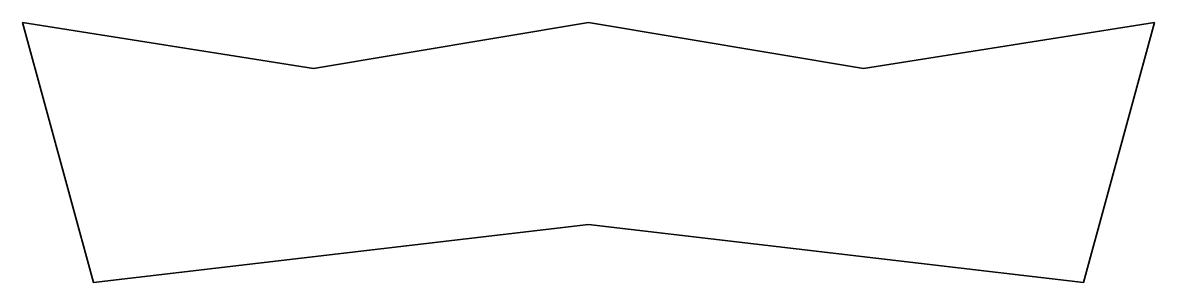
# Model space of a CAD drawing. Extents: x 0 to 1600, y -368 to 0.
import ezdxf

# ---------------------------------------------------------------- set-up
doc = ezdxf.new("R2010")
doc.units = 0
doc.linetypes.add('Solid', pattern=[0])

msp = doc.modelspace()

# ---------------------------------------------------------------- linework, layer by layer
at = {"color": 0, "linetype": 'Solid', "lineweight": 35}
msp.add_lwpolyline([(0, 0), (411, -65), (800, 0), (1189, -65), (1600, 0), (1500, -368), (800, -286), (100, -368), (0, 0)], close=True, dxfattribs=at)

doc.saveas('drawing.dxf')
